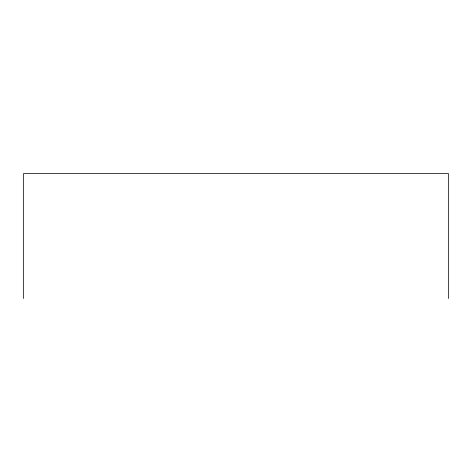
<?xml version="1.0" encoding="UTF-8"?>
<svg xmlns="http://www.w3.org/2000/svg" width="472" height="472" viewBox="0 0 472 472"><rect width="100%" height="100%" fill="white"/><g stroke="black" fill="none" stroke-linecap="round" stroke-linejoin="round"><path stroke-width="0.71" d="M448.4 298.528L448.4 173.472L23.6 173.472L23.6 298.528"/></g></svg>
